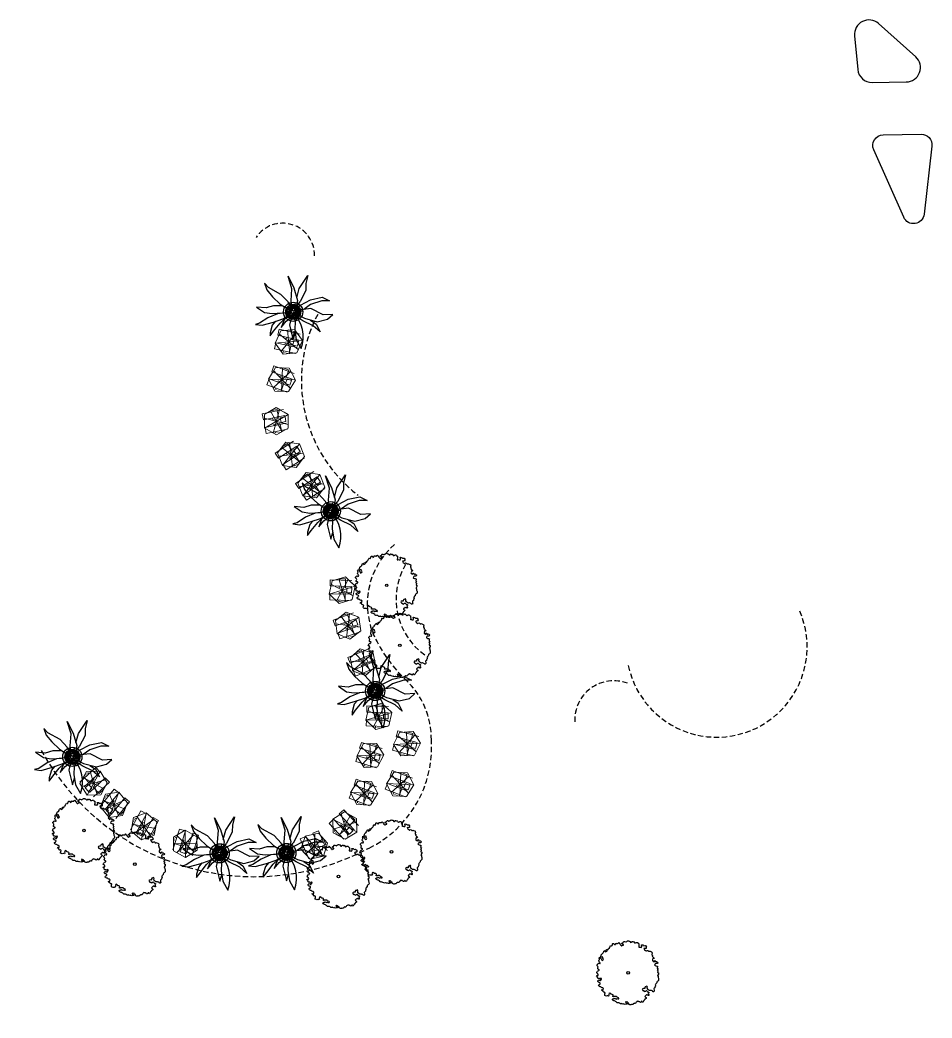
# Model space of a CAD drawing. Extents: x 309418 to 1212698, y 3438380 to 6877191.
# Drawn here: x 606158.7 to 606244.1, y 3438821 to 3438914.4 of the extents above; entities that cross this region are included whole.
import ezdxf

# ---------------------------------------------------------------- set-up
doc = ezdxf.new("R2010")
doc.units = 0
doc.header["$MEASUREMENT"] = 0
doc.set_wipeout_variables(frame=1)
doc.linetypes.add('DASHED', pattern=[0.75, 0.5, -0.25])
for name, color, linetype in [('Draft _ Lines', 20, 'Continuous'), ('DRAFT LINES', 32, 'Continuous'), ('LA-FLOWERING-TREE', 221, 'Continuous'), ('LA-HARD-PAVE-HATCH-MARBLE-TYPE (PV - MT-BG-01-AN - RA- ∅ - 01)', 227, 'Continuous'), ('LA-HARD-PAVE-HATCH-WOOD-TYPE( PV - WO-DW-01-∅ - ∅-∅ - 04)', 17, 'Continuous'), ('LA-HARD-PAVE-LINE-01', 30, 'Continuous'), ('LA-PLNT-PALMS', 251, 'Continuous'), ('LA-PLNT-TREE-TRUNK', 52, 'Continuous'), ('Tree-Delonix regia', 71, 'Continuous')]:
    doc.layers.add(name, color=color, linetype=linetype)
doc.layers.add('HW-LA-SF-LOUNGE CHAIRS', color=215, linetype='Continuous', lineweight=0)
doc.layers.add('L-CON-SF-CABANA', color=215, linetype='Continuous', lineweight=0)

# ---------------------------------------------------------------- blocks, each defined once
blk = doc.blocks.new('Lounge 1')
at = {"lineweight": 13, "extrusion": (0, 0, -1)}
blk.add_line((0.411, 1.439), (0.411, 0.859), dxfattribs=at)
blk.add_wipeout([(0.29, 0.859), (0.29, 0), (-0.29, 0), (-0.29, 0.859), (-0.411, 0.859), (-0.411, 1.439), (-0.29, 1.439), (-0.29, 2.03), (0.29, 2.03), (0.29, 1.439), (0.411, 1.439), (0.411, 0.859)])
at = {"extrusion": (0, 0, -1)}
for p, q in [((-0.29, 2.03), (-0.29, 0)), ((0.29, 2.03), (0.29, 0)), ((0.29, 0), (-0.29, 0))]:
    blk.add_line(p, q, dxfattribs=at)
at = {"lineweight": 13, "extrusion": (0, 0, -1)}
for p, q in [((-0.29, 1.439), (-0.411, 1.439)), ((-0.411, 1.439), (-0.411, 0.859)), ((0.411, 1.439), (0.29, 1.439)), ((-0.29, 0.859), (-0.411, 0.859)), ((0.411, 0.859), (0.29, 0.859))]:
    blk.add_line(p, q, dxfattribs=at)
blk.add_lwpolyline([(0.29, 1.439), (-0.29, 1.439)])
blk = doc.blocks.new('umbrella')
blk.add_lwpolyline([(-0.328, 1.236), (-1.23, 0.331), (-0.897, -0.902), (0.338, -1.231), (1.239, -0.326), (0.907, 0.907)], close=True)
for points in [[(0.329, -1.229), (-0.331, 1.235)], [(1.074, 0.287), (-1.064, -0.282)]]:
    blk.add_lwpolyline(points)
at = {"layer": 'L-CON-SF-CABANA', "extrusion": (0, 0, -1)}
for p, q in [((0.575, 0.995), (-0.571, -0.989)), ((-0.987, 0.575), (0.996, -0.57))]:
    blk.add_line(p, q, dxfattribs=at)
blk = doc.blocks.new('LA-SIDE TABLE-0')
at = {"layer": 'HW-LA-SF-LOUNGE CHAIRS'}
blk.add_lwpolyline([(-0.161, 0.157), (0.161, -0.157), (-0.153, -0.479), (-0.475, -0.166)], close=True, dxfattribs=at)
blk = doc.blocks.new('*U56')
at = {"layer": 'HW-LA-SF-LOUNGE CHAIRS', "rotation": 160.0255633911601}
blk.add_blockref('Lounge 1', (-0.218, 1.309), dxfattribs=at)
blk.add_blockref('Lounge 1', (1.004, 0.865), dxfattribs=at)
at = {"rotation": 204.2358352302985}
blk.add_blockref('LA-SIDE TABLE-0', (-0.301, -0.821), dxfattribs=at)
at = {"layer": 'HW-LA-SF-LOUNGE CHAIRS', "rotation": 163.5345566689793}
blk.add_blockref('umbrella', (0, 0.006), dxfattribs=at)
blk = doc.blocks.new('*U55')
at = {"layer": 'HW-LA-SF-LOUNGE CHAIRS', "rotation": 152.4873902171502}
blk.add_blockref('Lounge 1', (-0.045, 1.326), dxfattribs=at)
blk.add_blockref('Lounge 1', (1.108, 0.725), dxfattribs=at)
at = {"rotation": 196.6976620562885}
blk.add_blockref('LA-SIDE TABLE-0', (-0.406, -0.775), dxfattribs=at)
at = {"layer": 'HW-LA-SF-LOUNGE CHAIRS', "rotation": 155.9963834949694}
blk.add_blockref('umbrella', (0.001, 0.006), dxfattribs=at)
blk = doc.blocks.new('*U54')
at = {"layer": 'HW-LA-SF-LOUNGE CHAIRS', "rotation": 184.6160362319891}
blk.add_blockref('Lounge 1', (-0.743, 1.099), dxfattribs=at)
blk.add_blockref('Lounge 1', (0.553, 1.204), dxfattribs=at)
at = {"rotation": 228.8263080711274}
blk.add_blockref('LA-SIDE TABLE-0', (0.068, -0.872), dxfattribs=at)
at = {"layer": 'HW-LA-SF-LOUNGE CHAIRS', "rotation": 188.1250295098082}
blk.add_blockref('umbrella', (-0.002, 0.006), dxfattribs=at)
blk = doc.blocks.new('*U51')
at = {"layer": 'HW-LA-SF-LOUNGE CHAIRS', "rotation": 195.4396198056801}
blk.add_blockref('Lounge 1', (-0.936, 0.94), dxfattribs=at)
blk.add_blockref('Lounge 1', (0.317, 1.286), dxfattribs=at)
at = {"rotation": 239.6498916448184}
blk.add_blockref('LA-SIDE TABLE-0', (0.231, -0.843), dxfattribs=at)
at = {"layer": 'HW-LA-SF-LOUNGE CHAIRS', "rotation": 198.9486130834992}
blk.add_blockref('umbrella', (-0.004, 0.005), dxfattribs=at)
blk = doc.blocks.new('*U53')
at = {"layer": 'HW-LA-SF-LOUNGE CHAIRS', "rotation": 206.0998692130617}
blk.add_blockref('Lounge 1', (-1.094, 0.751), dxfattribs=at)
blk.add_blockref('Lounge 1', (0.074, 1.323), dxfattribs=at)
at = {"rotation": 250.3101410522002}
blk.add_blockref('LA-SIDE TABLE-0', (0.383, -0.786), dxfattribs=at)
at = {"layer": 'HW-LA-SF-LOUNGE CHAIRS', "rotation": 209.6088624908809}
blk.add_blockref('umbrella', (-0.004, 0.005), dxfattribs=at)
blk = doc.blocks.new('*U52')
at = {"layer": 'HW-LA-SF-LOUNGE CHAIRS', "rotation": 206.0867429635795}
blk.add_blockref('Lounge 1', (-1.094, 0.751), dxfattribs=at)
blk.add_blockref('Lounge 1', (0.074, 1.323), dxfattribs=at)
at = {"rotation": 250.2970148027179}
blk.add_blockref('LA-SIDE TABLE-0', (0.383, -0.786), dxfattribs=at)
at = {"layer": 'HW-LA-SF-LOUNGE CHAIRS', "rotation": 209.5957362413987}
blk.add_blockref('umbrella', (-0.004, 0.005), dxfattribs=at)
blk = doc.blocks.new('*U50')
at = {"layer": 'HW-LA-SF-LOUNGE CHAIRS', "rotation": 192.026832857053}
blk.add_blockref('Lounge 1', (-0.878, 0.994), dxfattribs=at)
blk.add_blockref('Lounge 1', (0.393, 1.265), dxfattribs=at)
at = {"rotation": 236.2371046961914}
blk.add_blockref('LA-SIDE TABLE-0', (0.18, -0.856), dxfattribs=at)
at = {"layer": 'HW-LA-SF-LOUNGE CHAIRS', "rotation": 195.5358261348721}
blk.add_blockref('umbrella', (-0.003, 0.005), dxfattribs=at)
blk = doc.blocks.new('*U49')
at = {"layer": 'HW-LA-SF-LOUNGE CHAIRS', "rotation": 157.4293353750309}
blk.add_blockref('Lounge 1', (-0.159, 1.317), dxfattribs=at)
blk.add_blockref('Lounge 1', (1.042, 0.818), dxfattribs=at)
at = {"rotation": 201.6396072141692}
blk.add_blockref('LA-SIDE TABLE-0', (-0.338, -0.807), dxfattribs=at)
at = {"layer": 'HW-LA-SF-LOUNGE CHAIRS', "rotation": 160.93832865285}
blk.add_blockref('umbrella', (0, 0.006), dxfattribs=at)
blk = doc.blocks.new('*U48')
at = {"layer": 'HW-LA-SF-LOUNGE CHAIRS', "rotation": 171.1994559124789}
blk.add_blockref('Lounge 1', (-0.468, 1.242), dxfattribs=at)
blk.add_blockref('Lounge 1', (0.817, 1.043), dxfattribs=at)
at = {"rotation": 215.4097277516173}
blk.add_blockref('LA-SIDE TABLE-0', (-0.136, -0.864), dxfattribs=at)
at = {"layer": 'HW-LA-SF-LOUNGE CHAIRS', "rotation": 174.708449190298}
blk.add_blockref('umbrella', (-0.001, 0.006), dxfattribs=at)
blk = doc.blocks.new('*U47')
at = {"layer": 'HW-LA-SF-LOUNGE CHAIRS', "rotation": 151.8995314667124}
blk.add_blockref('Lounge 1', (-0.031, 1.326), dxfattribs=at)
blk.add_blockref('Lounge 1', (1.116, 0.714), dxfattribs=at)
at = {"rotation": 196.1098033058507}
blk.add_blockref('LA-SIDE TABLE-0', (-0.414, -0.77), dxfattribs=at)
at = {"layer": 'HW-LA-SF-LOUNGE CHAIRS', "rotation": 155.4085247445315}
blk.add_blockref('umbrella', (0.001, 0.006), dxfattribs=at)
blk = doc.blocks.new('*U46')
at = {"layer": 'HW-LA-SF-LOUNGE CHAIRS', "rotation": 156.674750091744}
blk.add_blockref('Lounge 1', (-0.141, 1.319), dxfattribs=at)
blk.add_blockref('Lounge 1', (1.053, 0.804), dxfattribs=at)
at = {"rotation": 200.8850219308824}
blk.add_blockref('LA-SIDE TABLE-0', (-0.348, -0.802), dxfattribs=at)
at = {"layer": 'HW-LA-SF-LOUNGE CHAIRS', "rotation": 160.1837433695632}
blk.add_blockref('umbrella', (0.001, 0.006), dxfattribs=at)
blk = doc.blocks.new('*U39')
at = {"layer": 'HW-LA-SF-LOUNGE CHAIRS', "rotation": 35.61616827436712}
blk.add_blockref('Lounge 1', (1.203, -0.56), dxfattribs=at)
blk.add_blockref('Lounge 1', (0.146, -1.317), dxfattribs=at)
at = {"rotation": 79.82644011350551}
blk.add_blockref('LA-SIDE TABLE-0', (-0.508, 0.712), dxfattribs=at)
at = {"layer": 'HW-LA-SF-LOUNGE CHAIRS', "rotation": 39.12516155218627}
blk.add_blockref('umbrella', (0.005, -0.004), dxfattribs=at)
blk = doc.blocks.new('*U40')
at = {"layer": 'HW-LA-SF-LOUNGE CHAIRS', "rotation": 43.21321171767369}
blk.add_blockref('Lounge 1', (1.266, -0.396), dxfattribs=at)
blk.add_blockref('Lounge 1', (0.319, -1.286), dxfattribs=at)
at = {"rotation": 87.42348355681207}
blk.add_blockref('LA-SIDE TABLE-0', (-0.597, 0.639), dxfattribs=at)
at = {"layer": 'HW-LA-SF-LOUNGE CHAIRS', "rotation": 46.72220499549282}
blk.add_blockref('umbrella', (0.006, -0.003), dxfattribs=at)
blk = doc.blocks.new('*U41')
at = {"layer": 'HW-LA-SF-LOUNGE CHAIRS', "rotation": 54.26140140565256}
blk.add_blockref('Lounge 1', (1.319, -0.146), dxfattribs=at)
blk.add_blockref('Lounge 1', (0.559, -1.201), dxfattribs=at)
at = {"rotation": 98.47167324479094}
blk.add_blockref('LA-SIDE TABLE-0', (-0.709, 0.512), dxfattribs=at)
at = {"layer": 'HW-LA-SF-LOUNGE CHAIRS', "rotation": 57.77039468347171}
blk.add_blockref('umbrella', (0.006, -0.002), dxfattribs=at)
blk = doc.blocks.new('*U42')
at = {"layer": 'HW-LA-SF-LOUNGE CHAIRS', "rotation": 65.4789376842129}
blk.add_blockref('Lounge 1', (1.322, 0.114), dxfattribs=at)
blk.add_blockref('Lounge 1', (0.782, -1.069), dxfattribs=at)
at = {"rotation": 109.6892095233513}
blk.add_blockref('LA-SIDE TABLE-0', (-0.795, 0.365), dxfattribs=at)
at = {"layer": 'HW-LA-SF-LOUNGE CHAIRS', "rotation": 68.98793096203205}
blk.add_blockref('umbrella', (0.006, -0.001), dxfattribs=at)
blk = doc.blocks.new('*U43')
at = {"layer": 'HW-LA-SF-LOUNGE CHAIRS', "rotation": 106.4880561993112}
blk.add_blockref('Lounge 1', (0.923, 0.953), dxfattribs=at)
blk.add_blockref('Lounge 1', (1.292, -0.293), dxfattribs=at)
at = {"rotation": 150.6983280384496}
blk.add_blockref('LA-SIDE TABLE-0', (-0.839, -0.246), dxfattribs=at)
at = {"layer": 'HW-LA-SF-LOUNGE CHAIRS', "rotation": 109.9970494771303}
blk.add_blockref('umbrella', (0.005, 0.004), dxfattribs=at)
blk = doc.blocks.new('*U44')
at = {"layer": 'HW-LA-SF-LOUNGE CHAIRS', "rotation": 125.9878331569622}
blk.add_blockref('Lounge 1', (0.552, 1.207), dxfattribs=at)
blk.add_blockref('Lounge 1', (1.316, 0.155), dxfattribs=at)
at = {"rotation": 170.1981049961006}
blk.add_blockref('LA-SIDE TABLE-0', (-0.709, -0.512), dxfattribs=at)
at = {"layer": 'HW-LA-SF-LOUNGE CHAIRS', "rotation": 129.4968264347813}
blk.add_blockref('umbrella', (0.004, 0.005), dxfattribs=at)
blk = doc.blocks.new('*U45')
at = {"layer": 'HW-LA-SF-LOUNGE CHAIRS', "rotation": 152.3853758111415}
blk.add_blockref('Lounge 1', (-0.042, 1.326), dxfattribs=at)
blk.add_blockref('Lounge 1', (1.11, 0.723), dxfattribs=at)
at = {"rotation": 196.5956476502799}
blk.add_blockref('LA-SIDE TABLE-0', (-0.407, -0.774), dxfattribs=at)
at = {"layer": 'HW-LA-SF-LOUNGE CHAIRS', "rotation": 155.8943690889606}
blk.add_blockref('umbrella', (0.001, 0.006), dxfattribs=at)
blk = doc.blocks.new('Delonix regia')
at = {"linetype": 'Continuous'}
blk.add_lwpolyline([(2.746, -0.535), (2.736, -0.575), (2.722, -0.616), (2.664, -0.605), (2.668, -0.648), (2.68, -0.697), (2.659, -0.734), (2.623, -0.79), (2.679, -0.804), (2.666, -0.866), (2.599, -0.87), (2.571, -0.833), (2.505, -0.801), (2.5, -0.85), (2.456, -0.861), (2.399, -0.882), (2.358, -0.933), (2.388, -0.966), (2.392, -1.03), (2.362, -1.086), (2.408, -1.09), (2.458, -1.056), (2.512, -1.06), (2.55, -1.08), (2.55, -1.08), (2.55, -1.08), (2.486, -1.111), (2.507, -1.185), (2.541, -1.221), (2.585, -1.246), (2.588, -1.292), (2.596, -1.351), (2.604, -1.444), (2.555, -1.441), (2.514, -1.423), (2.467, -1.426), (2.422, -1.361), (2.392, -1.317), (2.321, -1.31), (2.249, -1.337), (2.204, -1.346), (2.208, -1.393), (2.239, -1.477), (2.272, -1.547), (2.302, -1.59), (2.312, -1.635), (2.27, -1.65), (2.232, -1.678), (2.186, -1.702), (2.151, -1.736), (2.166, -1.812), (2.1, -1.837), (2.038, -1.819), (2.019, -1.86), (2.035, -1.902), (1.996, -1.944), (1.958, -1.972), (1.91, -1.99), (1.87, -2.012), (1.902, -2.096), (1.885, -2.143), (1.825, -2.166), (1.71, -2.188), (1.662, -2.206), (1.629, -2.3), (1.596, -2.34), (1.56, -2.374), (1.55, -2.419), (1.503, -2.477), (1.425, -2.561), (1.385, -2.583), (1.299, -2.574), (1.226, -2.56), (1.175, -2.572), (1.118, -2.601), (1.074, -2.631), (1.024, -2.608), (0.972, -2.614), (0.928, -2.644), (0.877, -2.635), (0.846, -2.681), (0.827, -2.722), (0.737, -2.756), (0.695, -2.772), (0.652, -2.802), (0.576, -2.782), (0.529, -2.786), (0.431, -2.891), (0.385, -2.949), (0.34, -2.959), (0.295, -2.948), (0.268, -2.911), (0.284, -2.864), (0.274, -2.819), (0.248, -2.747), (0.225, -2.687), (0.197, -2.649), (0.156, -2.631), (0.132, -2.585), (0.108, -2.539), (0.119, -2.494), (0.127, -2.443), (0.093, -2.407), (0.09, -2.361), (0.132, -2.345), (0.149, -2.298), (0.191, -2.248), (0.24, -2.23), (0.264, -2.186), (0.236, -2.128), (0.181, -2.128), (0.134, -2.112), (0.106, -2.074), (0.054, -2.08), (-0.004, -2.109), (-0.04, -2.142), (-0.077, -2.115), (-0.112, -2.06), (-0.176, -2.015), (-0.231, -2.015), (-0.275, -2.08), (-0.292, -2.127), (-0.282, -2.171), (-0.237, -2.202), (-0.255, -2.243), (-0.236, -2.332), (-0.193, -2.357), (-0.147, -2.367), (-0.102, -2.378), (-0.061, -2.397), (-0.058, -2.443), (-0.068, -2.488), (-0.076, -2.539), (-0.055, -2.579), (-0.043, -2.629), (-0.027, -2.672), (-0.063, -2.705), (-0.108, -2.695), (-0.158, -2.707), (-0.169, -2.752), (-0.196, -2.789), (-0.214, -2.83), (-0.25, -2.864), (-0.291, -2.845), (-0.295, -2.799), (-0.319, -2.753), (-0.334, -2.711), (-0.346, -2.661), (-0.393, -2.664), (-0.442, -2.662), (-0.532, -2.641), (-0.58, -2.659), (-0.585, -2.756), (-0.574, -2.821), (-0.63, -2.855), (-0.732, -2.839), (-0.793, -2.82), (-0.837, -2.85), (-0.881, -2.86), (-0.929, -2.844), (-1.068, -2.875), (-1.12, -2.881), (-1.124, -2.834), (-1.099, -2.791), (-1.122, -2.731), (-1.179, -2.725), (-1.272, -2.732), (-1.287, -2.69), (-1.279, -2.639), (-1.313, -2.603), (-1.31, -2.555), (-1.344, -2.519), (-1.36, -2.477), (-1.382, -2.437), (-1.427, -2.427), (-1.471, -2.436), (-1.524, -2.422), (-1.601, -2.437), (-1.651, -2.449), (-1.691, -2.416), (-1.695, -2.369), (-1.764, -2.326), (-1.764, -2.326), (-1.808, -2.312), (-1.842, -2.34), (-1.892, -2.329), (-1.931, -2.305), (-1.966, -2.273), (-1.994, -2.238), (-2.044, -2.226), (-2.072, -2.191), (-2.089, -2.145), (-2.112, -2.085), (-2.136, -2.019), (-2.092, -1.995), (-2.057, -1.967), (-2.079, -1.929), (-2.092, -1.874), (-2.071, -1.828), (-2.048, -1.789), (-2.098, -1.777), (-2.108, -1.728), (-2.099, -1.672), (-2.182, -1.673), (-2.205, -1.712), (-2.226, -1.757), (-2.187, -1.864), (-2.201, -1.907), (-2.246, -1.886), (-2.281, -1.853), (-2.323, -1.824), (-2.373, -1.789), (-2.415, -1.699), (-2.436, -1.662), (-2.479, -1.647), (-2.511, -1.561), (-2.531, -1.508), (-2.588, -1.499), (-2.628, -1.431), (-2.645, -1.346), (-2.663, -1.277), (-2.68, -1.231), (-2.745, -1.179), (-2.773, -1.144), (-2.774, -1.1), (-2.759, -1.018), (-2.776, -0.934), (-2.777, -0.889), (-2.808, -0.847), (-2.828, -0.794), (-2.852, -0.728), (-2.861, -0.685), (-2.849, -0.636), (-2.807, -0.605), (-2.765, -0.597), (-2.724, -0.627), (-2.685, -0.65), (-2.639, -0.671), (-2.594, -0.692), (-2.585, -0.734), (-2.567, -0.803), (-2.559, -0.845), (-2.512, -0.85), (-2.466, -0.871), (-2.441, -0.937), (-2.397, -0.996), (-2.354, -0.988), (-2.336, -0.936), (-2.366, -0.856), (-2.385, -0.803), (-2.371, -0.76), (-2.375, -0.709), (-2.399, -0.665), (-2.434, -0.632), (-2.465, -0.591), (-2.51, -0.57), (-2.537, -0.519), (-2.582, -0.498), (-2.611, -0.464), (-2.558, -0.421), (-2.507, -0.395), (-2.484, -0.356), (-2.507, -0.274), (-2.545, -0.212), (-2.573, -0.178), (-2.539, -0.149), (-2.556, -0.103), (-2.551, -0.056), (-2.552, -0.011), (-2.602, 0.001), (-2.656, 0.003), (-2.686, -0.038), (-2.733, -0.033), (-2.767, -0.083), (-2.788, -0.129), (-2.846, -0.136), (-2.889, -0.061), (-2.924, -0.028), (-2.98, 0.019), (-3.016, 0.096), (-3.039, 0.178), (-2.996, 0.225), (-2.908, 0.273), (-2.844, 0.304), (-2.832, 0.354), (-2.864, 0.418), (-2.903, 0.441), (-2.888, 0.484), (-2.865, 0.523), (-2.882, 0.569), (-2.882, 0.569), (-2.865, 0.616), (-2.877, 0.66), (-2.893, 0.702), (-2.854, 0.725), (-2.806, 0.726), (-2.782, 0.674), (-2.761, 0.629), (-2.698, 0.683), (-2.656, 0.699), (-2.634, 0.755), (-2.635, 0.807), (-2.674, 0.827), (-2.698, 0.905), (-2.69, 0.952), (-2.699, 1.001), (-2.729, 1.046), (-2.749, 1.1), (-2.765, 1.155), (-2.755, 1.22), (-2.691, 1.261), (-2.651, 1.246), (-2.601, 1.229), (-2.537, 1.244), (-2.493, 1.265), (-2.484, 1.312), (-2.502, 1.384), (-2.523, 1.428), (-2.54, 1.474), (-2.536, 1.545), (-2.484, 1.582), (-2.441, 1.572), (-2.396, 1.567), (-2.35, 1.571), (-2.336, 1.524), (-2.327, 1.475), (-2.313, 1.428), (-2.294, 1.387), (-2.215, 1.434), (-2.172, 1.459), (-2.143, 1.404), (-2.084, 1.479), (-2.097, 1.526), (-2.188, 1.536), (-2.232, 1.55), (-2.218, 1.616), (-2.27, 1.662), (-2.295, 1.705), (-2.297, 1.757), (-2.277, 1.799), (-2.236, 1.827), (-2.222, 1.907), (-2.236, 1.98), (-2.17, 1.978), (-2.117, 1.929), (-2.079, 1.899), (-2.018, 1.944), (-2.022, 2.003), (-1.982, 2.035), (-1.991, 2.084), (-2.011, 2.125), (-2.041, 2.157), (-1.986, 2.174), (-1.937, 2.183), (-1.898, 2.206), (-1.829, 2.232), (-1.785, 2.209), (-1.78, 2.159), (-1.701, 2.171), (-1.661, 2.155), (-1.614, 2.182), (-1.613, 2.225), (-1.642, 2.258), (-1.642, 2.258), (-1.667, 2.295), (-1.655, 2.339), (-1.596, 2.406), (-1.544, 2.42), (-1.5, 2.436), (-1.475, 2.491), (-1.461, 2.575), (-1.451, 2.624), (-1.402, 2.659), (-1.358, 2.647), (-1.315, 2.652), (-1.269, 2.652), (-1.222, 2.647), (-1.217, 2.604), (-1.229, 2.56), (-1.182, 2.555), (-1.157, 2.519), (-1.077, 2.56), (-1.077, 2.605), (-1.067, 2.654), (-1.067, 2.699), (-1.019, 2.768), (-0.941, 2.803), (-0.896, 2.803), (-0.863, 2.866), (-0.848, 2.917), (-0.779, 2.943), (-0.727, 2.956), (-0.709, 2.906), (-0.746, 2.825), (-0.741, 2.781), (-0.746, 2.734), (-0.777, 2.666), (-0.801, 2.623), (-0.774, 2.566), (-0.729, 2.566), (-0.689, 2.535), (-0.624, 2.559), (-0.609, 2.61), (-0.639, 2.644), (-0.606, 2.691), (-0.559, 2.702), (-0.529, 2.742), (-0.552, 2.79), (-0.606, 2.798), (-0.613, 2.846), (-0.642, 2.88), (-0.589, 2.934), (-0.538, 2.948), (-0.47, 2.979), (-0.434, 3.003), (-0.379, 3.007), (-0.338, 2.988), (-0.297, 2.97), (-0.202, 2.988), (-0.133, 3.014), (-0.083, 3.032), (-0.03, 3.041), (0.02, 3.014), (0.061, 2.996), (0.072, 2.949), (0.007, 2.913), (-0.043, 2.895), (0.009, 2.892), (0.054, 2.908), (0.075, 2.866), (0.141, 2.856), (0.19, 2.846), (0.224, 2.876), (0.194, 2.91), (0.237, 2.948), (0.281, 2.92), (0.326, 2.846), (0.425, 2.883), (0.475, 2.885), (0.52, 2.856), (0.596, 2.879), (0.664, 2.91), (0.711, 2.933), (0.76, 2.94), (0.792, 2.867), (0.777, 2.817), (0.865, 2.838), (0.943, 2.873), (0.999, 2.905), (1.042, 2.91), (1.084, 2.858), (1.101, 2.813), (1.084, 2.767), (1.062, 2.72), (1.108, 2.703), (1.151, 2.679), (1.209, 2.706), (1.251, 2.728), (1.268, 2.683), (1.303, 2.651), (1.327, 2.615), (1.327, 2.615), (1.357, 2.583), (1.398, 2.554), (1.447, 2.564), (1.496, 2.553), (1.491, 2.506), (1.456, 2.478), (1.491, 2.385), (1.477, 2.342), (1.433, 2.318), (1.443, 2.232), (1.44, 2.178), (1.475, 2.146), (1.538, 2.139), (1.583, 2.118), (1.611, 2.084), (1.655, 2.107), (1.637, 2.176), (1.617, 2.229), (1.629, 2.278), (1.661, 2.313), (1.704, 2.299), (1.738, 2.267), (1.788, 2.255), (1.823, 2.283), (1.883, 2.283), (1.923, 2.237), (1.957, 2.145), (1.981, 2.101), (2.028, 2.096), (2.078, 2.084), (2.119, 2.055), (2.163, 2.056), (2.206, 2.042), (2.226, 1.989), (2.246, 1.936), (2.274, 1.902), (2.278, 1.85), (2.257, 1.805), (2.252, 1.758), (2.287, 1.726), (2.325, 1.703), (2.372, 1.72), (2.416, 1.721), (2.434, 1.675), (2.419, 1.632), (2.471, 1.614), (2.506, 1.582), (2.508, 1.537), (2.479, 1.451), (2.497, 1.405), (2.538, 1.375), (2.583, 1.355), (2.626, 1.341), (2.67, 1.304), (2.683, 1.249), (2.671, 1.199), (2.673, 1.155), (2.701, 1.12), (2.643, 1.053), (2.544, 0.956), (2.469, 0.913), (2.435, 0.885), (2.476, 0.855), (2.517, 0.826), (2.548, 0.762), (2.566, 0.716), (2.604, 0.692), (2.684, 0.722), (2.732, 0.755), (2.734, 0.809), (2.766, 0.843), (2.812, 0.823), (2.843, 0.759), (2.866, 0.677), (2.861, 0.63), (2.942, 0.555), (2.97, 0.52), (2.958, 0.41), (2.935, 0.372), (2.891, 0.348), (2.859, 0.313), (2.812, 0.296), (2.786, 0.346), (2.745, 0.376), (2.7, 0.397), (2.676, 0.441), (2.651, 0.386), (2.637, 0.343), (2.602, 0.315), (2.626, 0.271), (2.63, 0.22), (2.612, 0.168), (2.646, 0.136), (2.689, 0.122), (2.739, 0.11), (2.77, 0.047), (2.771, 0.002), (2.766, -0.045), (2.803, -0.084), (2.849, -0.105), (2.869, -0.157), (2.913, -0.276), (2.93, -0.323), (2.9, -0.364), (2.886, -0.407), (2.845, -0.437), (2.799, -0.455), (2.766, -0.489)], close=True, dxfattribs=at)
blk.add_circle((0, 0), 0.122, dxfattribs=at)
blk = doc.blocks.new('GH-B-LA-HD-FURN-Tree-Pit-140-C2')
blk.add_wipeout([(-0.285, 0.639), (-0.331, 0.617), (-0.371, 0.593), (-0.464, 0.524), (-0.509, 0.48), (-0.547, 0.437), (-0.566, 0.411), (-0.593, 0.373), (-0.614, 0.337), (-0.643, 0.276), (-0.665, 0.22), (-0.683, 0.154), (-0.692, 0.107), (-0.698, 0.047), (-0.7, 0.008), (-0.7, -0.016), (-0.696, -0.075), (-0.684, -0.149), (-0.657, -0.241), (-0.632, -0.301), (-0.605, -0.352), (-0.578, -0.395), (-0.516, -0.473), (-0.43, -0.552), (-0.377, -0.59), (-0.308, -0.629), (-0.192, -0.673), (-0.137, -0.686), (-0.026, -0.7), (0.028, -0.699), (0.16, -0.681), (0.232, -0.66), (0.287, -0.638), (0.411, -0.567), (0.473, -0.516), (0.517, -0.472), (0.565, -0.413), (0.608, -0.346), (0.66, -0.234), (0.679, -0.17), (0.695, -0.08), (0.699, 0.027), (0.674, 0.189), (0.649, 0.262), (0.618, 0.329), (0.576, 0.398), (0.529, 0.458), (0.47, 0.518), (0.414, 0.565), (0.336, 0.614), (0.277, 0.643), (0.234, 0.66), (0.176, 0.677), (0.135, 0.687), (0.1, 0.693), (0.045, 0.699), (0.004, 0.7), (-0.03, 0.699), (-0.071, 0.696), (-0.096, 0.693), (-0.124, 0.689), (-0.195, 0.672)])
at = {"linetype": 'Continuous', "ltscale": 7}
blk.add_circle((0, 0), 0.7, dxfattribs=at)
for centre, radius in [((0, 0), 0.7), ((-0.592, 0.009, 0), 0.0312), ((-0.526, 0.216, 0), 0.0751), ((-0.542, 0.345, 0), 0.0312), ((-0.482, 0.387, 0), 0.0312), ((-0.442, 0.118, 0), 0.0312), ((-0.432, -0.011, 0), 0.0312), ((-0.385, 0.277, 0), 0.0744), ((-0.38, 0.429, 0), 0.0489), ((-0.345, 0.538, 0), 0.0489), ((-0.319, 0.363, 0), 0.0312), ((-0.319, 0.189, 0), 0.0312), ((-0.223, 0.255, 0), 0.0751), ((-0.203, 0.436, 0), 0.0864), ((-0.239, 0.566, 0), 0.0312), ((-0.106, 0.624, 0), 0.0312), ((-0.046, 0.394, 0), 0.0751), ((-0.067, 0.526, 0), 0.0489), ((0.025, 0.561, 0), 0.0312), ((0.091, 0.494, 0), 0.0489), ((0.075, 0.397, 0), 0.0312), ((0.163, 0.33, 0), 0.0312), ((0.221, 0.245, 0), 0.0744), ((0.226, 0.418, 0), 0.0751), ((0.247, 0.56, 0), 0.0312), ((0.336, -0.05, 0), 0.0744), ((0.328, 0.519, 0), 0.0489), ((0.314, 0.186, 0), 0.0312), ((0.342, 0.102, 0), 0.0489), ((0.39, 0.277, 0), 0.0744), ((0.396, 0.429, 0), 0.0489), ((0.498, 0.095, 0), 0.0751), ((0.498, -0.073, 0), 0.0751), ((0.48, 0.346, 0), 0.0312), ((0.553, 0.255, 0), 0.0751), ((0.602, 0.143, 0), 0.0312), ((-0.664, -0.034, 0), 0.0312), ((-0.602, -0.135, 0), 0.0744), ((-0.523, -0.055, 0), 0.0312), ((-0.508, -0.414, 0), 0.0312), ((-0.505, -0.182, 0), 0.0312), ((-0.43, -0.174, 0), 0.0312), ((-0.406, -0.372, 0), 0.0489), ((-0.386, -0.273, 0), 0.0489), ((-0.327, -0.118, 0), 0.0744), ((-0.345, -0.437, 0), 0.0312), ((-0.285, -0.24, 0), 0.0489), ((-0.249, -0.546, 0), 0.0751), ((-0.229, -0.365, 0), 0.0864), ((-0.214, -0.155, 0), 0.0312), ((-0.175, -0.631, 0), 0.0312), ((-0.144, -0.505, 0), 0.0312), ((-0.11, -0.277, 0), 0.0489), ((-0.086, -0.557, 0), 0.0489), ((0.043, -0.574, 0), 0.0751), ((0.028, -0.318, 0), 0.0489), ((0.011, -0.474, 0), 0.0312), ((0.01, -0.669, 0), 0.0312), ((0.049, -0.404, 0), 0.0312), ((0.112, -0.242, 0), 0.0489), ((0.195, -0.556, 0), 0.0744), ((0.2, -0.382, 0), 0.0751), ((0.184, -0.17, 0), 0.0312), ((0.211, -0.253, 0), 0.0489), ((0.255, -0.157, 0), 0.0312), ((0.274, -0.477, 0), 0.0312), ((0.346, -0.263, 0), 0.0489), ((0.37, -0.372, 0), 0.0489), ((0.384, -0.154, 0), 0.0312), ((0.454, -0.455, 0), 0.0312), ((0.456, -0.261, 0), 0.0312), ((0.521, -0.179, 0), 0.0312)]:
    blk.add_circle(centre, radius)
for centre, radius, start, end in [((-0.738, 0.073, 0), 0.0751, 300.56995, 48.13189), ((-0.667, 0.152, 0), 0.0312, 228.25091, 106.0031), ((-0.703, 0.259, 0), 0.0489, 338.95156, 340.5973), ((-0.617, 0.292, 0), 0.0312, 212.38699, 96.93294), ((-0.532, 0.493, 0), 0.0744, 249.8969, 24.44616), ((-0.141, 0.712, 0), 0.0489, 225.13359, 337.31896), ((0.053, 0.676, 0), 0.0744, 161.29619, 9.73208), ((0.228, 0.639, 0), 0.0312, 117.36186, 23.37918), ((0.491, 0.534, 0), 0.0312, 191.31199, 263.52729), ((0.572, 0.436, 0), 0.0864, 143.86727, 290.7577), ((0.676, 0.067, 0), 0.0751, 82.37222, 288.96734), ((-0.683, -0.259, 0), 0.0489, 330.55443, 70.90521), ((-0.558, -0.308, 0), 0.0744, 243.04684, 174.73742), ((-0.568, -0.456, 0), 0.0312, 13.63317, 63.92155), ((-0.411, -0.524, 0), 0.0744, 297.59757, 166.13286), ((-0.345, -0.612, 0), 0.0312, 335.79609, 145.33578), ((-0.126, -0.734, 0), 0.0751, 29.1719, 131.34724), ((0.145, -0.71, 0), 0.0751, 33.568, 169.58741), ((0.364, -0.524, 0), 0.0744, 340.2974, 269.33505), ((0.527, -0.546, 0), 0.0751, 97.23348, 170.67419), ((0.547, -0.365, 0), 0.0864, 29.69595, 262.86872), ((0.661, -0.083, 0), 0.0489, 40.76282, 304.86097), ((0.672, -0.262, 0), 0.0489, 95.69847, 221.74846), ((0.664, -0.168, 0), 0.0312, 47.4763, 284.07386), ((0.73, -0.03, 0), 0.0312, 164.22546, 190.99296)]:
    blk.add_arc(centre, radius, start, end)
blk = doc.blocks.new('P200')
blk.add_lwpolyline([(0, -0.1), (0, 0.1)])
blk = doc.blocks.new('COARSE GRAVEL')
blk.add_wipeout([(0.677, 0.593), (0.693, 0.574), (0.693, 0.574), (0.73, 0.527), (0.758, 0.485), (0.793, 0.425), (0.81, 0.393), (0.831, 0.346), (0.85, 0.297), (0.867, 0.242), (0.883, 0.174), (0.894, 0.105), (0.899, 0.041), (0.9, -0.016), (0.898, -0.066), (0.892, -0.123), (0.88, -0.186), (0.867, -0.24), (0.848, -0.301), (0.82, -0.372), (0.79, -0.431), (0.757, -0.487), (0.72, -0.54), (0.681, -0.589), (0.641, -0.632), (0.605, -0.666), (0.579, -0.689), (0.53, -0.728), (0.477, -0.763), (0.444, -0.783), (0.404, -0.804), (0.374, -0.819), (0.305, -0.847), (0.25, -0.865), (0.153, -0.887), (0.088, -0.896), (0.02, -0.9), (-0.062, -0.898), (-0.179, -0.882), (-0.241, -0.867), (-0.295, -0.85), (-0.358, -0.826), (-0.43, -0.791), (-0.464, -0.771), (-0.526, -0.731), (-0.571, -0.696), (-0.616, -0.656), (-0.68, -0.59), (-0.714, -0.548), (-0.748, -0.5), (-0.791, -0.43), (-0.832, -0.343), (-0.866, -0.245), (-0.889, -0.14), (-0.899, -0.041), (-0.897, 0.077), (-0.881, 0.186), (-0.856, 0.277), (-0.839, 0.326), (-0.811, 0.39), (-0.778, 0.452), (-0.742, 0.509), (-0.702, 0.563), (-0.651, 0.621), (-0.592, 0.678), (-0.491, 0.754), (-0.4, 0.806), (-0.329, 0.838), (-0.192, 0.879), (-0.105, 0.894), (0.013, 0.9), (0.085, 0.896), (0.203, 0.877), (0.251, 0.864), (0.353, 0.828), (0.407, 0.803), (0.424, 0.794), (0.47, 0.768), (0.49, 0.755), (0.524, 0.732), (0.558, 0.706), (0.616, 0.656), (0.651, 0.622)])
at = {"rotation": 45.00000000604048}
blk.add_blockref('GH-B-LA-HD-FURN-Tree-Pit-140-C2', (0, 0), dxfattribs=at)
at = {"layer": 'LA-HARD-PAVE-HATCH-WOOD-TYPE( PV - WO-DW-01-∅ - ∅-∅ - 04)'}
blk.add_circle((0, 0), 0.9, dxfattribs=at)
at = {"layer": 'LA-HARD-PAVE-LINE-01'}
blk.add_circle((0, 0), 0.7, dxfattribs=at)
at = {"layer": 'LA-HARD-PAVE-HATCH-WOOD-TYPE( PV - WO-DW-01-∅ - ∅-∅ - 04)'}
for p, rotation in [((-0.8, 0.013), 269.0493109383438), ((-0.641, 0.479), 233.239448750675), ((-0.24, 0.763), 197.4295865630063), ((0.252, 0.759), 161.6197243753375), ((0.649, 0.468), 125.8098621876688), ((-0.656, -0.457), 304.8591731260126), ((-0.265, -0.755), 340.6690353136814), ((0.227, -0.767), 16.47889750135008), ((0.633, -0.489), 52.28875968901892), ((0.8, -0.027), 88.09862187668766)]:
    blk.add_blockref('P200', p, dxfattribs=dict(at, rotation=rotation))
blk = doc.blocks.new('GH-B-LA-PL-PALM')
for p, q in [((-1.517, 2.964), (-2.174, 3.082)), ((-2.174, 3.082), (-1.583, 2.408)), ((-0.725, 2.373), (-1.517, 2.964)), ((-2.808, 1.298), (-2.97, 2.047)), ((-2.97, 2.047), (-2.513, 1.474)), ((-1.583, 2.408), (-1.319, 1.141)), ((-0.226, 1.232), (-0.725, 2.373)), ((-1.933, 0.598), (-2.808, 1.298)), ((-2.513, 1.474), (-1.587, 0.875)), ((-1.319, 1.141), (-0.653, 0.504)), ((-0.022, 0.123), (-0.226, 1.232)), ((-0.955, 0.175), (-1.933, 0.598)), ((-1.587, 0.875), (-0.851, 0.675)), ((-0.955, 0.175), (-0.123, 0.023)), ((-0.653, 0.504), (-0.099, 0.076)), ((-0.585, -0.034), (-1.172, -0.045)), ((0.206, -1.184), (0.662, -1.757)), ((0.662, -1.757), (1.267, -2.163)), ((1.267, -2.163), (1.777, -2.915))]:
    blk.add_line(p, q)
for points in [[(-0.451, 1.808), (-0.499, 2.44), (-0.17, 3.188), (-0.209, 2.316), (0.031, 1.265), (0.106, 0.609)], [(0.075, 0.1), (0.543, 0.728), (1.155, 1.179), (1.809, 1.901), (2.162, 2.778)], [(0.112, 0.054), (1.131, 0.546), (1.977, 1.672), (1.392, 1.44)], [(-0.085, -0.091), (-0.721, -0.772), (-1.64, -1.411), (-2.332, -2.431), (-1.827, -1.319), (-1.132, -0.325), (-0.476, 0.023), (-0.125, 0.006)], [(0.484, -0.064), (1.072, -0.167), (1.803, 0.069), (1.06, 0.076), (0.462, 0.223)], [(-1.27, -0.522), (-2.104, -0.891), (-3.563, -1.025), (-2.852, -0.688), (-2.355, -0.309), (-1.172, -0.045)], [(-0.056, -0.112), (-0.459, -0.92), (-0.598, -1.887), (-0.356, -3.184), (-0.437, -3.729), (-0.092, -3.173), (0.082, -2.348), (0.165, -1.363), (0.015, -0.124)], [(0.089, -0.087), (1.018, -0.999), (1.885, -1.46), (2.766, -1.745), (3.106, -1.976), (2.762, -1.439), (1.868, -0.796), (1.076, -0.298), (0.553, -0.094), (0.123, -0.021)], [(1.777, -2.915), (1.7, -2.02), (1.329, -1.394), (0.682, -0.702)], [(1.682, -0.703), (2.163, -0.713), (2.841, -0.428), (3.079, -0.234), (2.524, -0.261), (1.55, -0.256), (0.968, -0.194)]]:
    blk.add_lwpolyline(points)
blk.add_arc((3.175, -0.24), 3.184, 108.55511, 173.42729)
at = {"layer": 'LA-PLNT-TREE-TRUNK'}
blk.add_circle((0, 0), 0.131, dxfattribs=at)

msp = doc.modelspace()

# ---------------------------------------------------------------- linework, layer by layer
at = {"layer": 'Draft _ Lines', "color": 114, "linetype": 'DASHED', "true_color": 0x139b48}
for points in [[(606180.83539, 3438894.06615, -0.75024503), (606186.31725, 3438892.34649, -33.09299808)], [(606194.83827, 3438863.43904, 0.39253429), (606196.64709, 3438854.9731, -2.77517983)], [(606215.6223, 3438852.31165, 0.54332929), (606210.68212, 3438848.68617, 4.05796083)]]:
    msp.add_lwpolyline(points, format="xyb", dxfattribs=at)
at = {"layer": 'DRAFT LINES', "color": 2, "linetype": 'DASHED'}
msp.add_lwpolyline([(606215.68882, 3438853.96527, 1.10348718), (606231.74348, 3438859.07522, 1.34585002)], format="xyb", dxfattribs=at)
at = {"layer": 'LA-FLOWERING-TREE'}
for points in [[(606236.86918, 3438912.95936), (606237.1716, 3438909.79882, 0.39112506), (606238.53514, 3438908.57923), (606241.71754, 3438908.62993, 0.68306069), (606242.59372, 3438910.98384), (606239.10889, 3438914.09368, 0.68222637)], [(606239.56016, 3438903.67749), (606243.10754, 3438903.74194, -0.45348209), (606244.11921, 3438902.62834), (606243.38831, 3438896.24589, -0.76345521), (606241.48145, 3438895.9525), (606238.66497, 3438902.2705, -0.53723946)]]:
    msp.add_lwpolyline(points, format="xyb", close=True, dxfattribs=at)

# ---------------------------------------------------------------- block references
at = {"layer": 'HW-LA-SF-LOUNGE CHAIRS', "rotation": 97.11939460951163}
for name, p in [('*U56', (606183.90738, 3438884.3012)), ('*U54', (606182.73563, 3438876.86013)), ('*U51', (606190.84392, 3438854.30739)), ('*U49', (606194.9745, 3438846.65153)), ('*U39', (606165.63189, 3438842.9511)), ('*U43', (606186.2954, 3438837.06062))]:
    msp.add_blockref(name, p, dxfattribs=at)
at = {"layer": 'Tree-Delonix regia', "rotation": 47.46426310588033}
msp.add_blockref('Delonix regia', (606215.67328, 3438825.20222), dxfattribs=at)

# ---------------------------------------------------------------- next in the draw order: block references
at = {"layer": 'HW-LA-SF-LOUNGE CHAIRS', "rotation": 97.11939460951163}
for name, p in [('*U55', (606183.27031, 3438880.75927)), ('*U53', (606184.11108, 3438873.72787)), ('*U50', (606189.45301, 3438857.72988)), ('*U48', (606192.33996, 3438849.22264)), ('*U47', (606194.33825, 3438842.8598)), ('*U40', (606167.54154, 3438840.92007)), ('*U44', (606189.14849, 3438838.9907))]:
    msp.add_blockref(name, p, dxfattribs=at)

# ---------------------------------------------------------------- next in the draw order: block references
for name, p in [('*U52', (606186.01411, 3438870.87479)), ('*U46', (606191.5413, 3438845.55892)), ('*U41', (606170.33662, 3438838.90199))]:
    msp.add_blockref(name, p, dxfattribs=at)
at = {"layer": 'Tree-Delonix regia', "rotation": 47.46426310588033}
for p in [(606193.06727, 3438861.4862), (606194.29752, 3438855.86987), (606188.56176, 3438834.22192)]:
    msp.add_blockref('Delonix regia', p, dxfattribs=at)

# ---------------------------------------------------------------- next in the draw order: linework, layer by layer
at = {"layer": 'Draft _ Lines', "color": 114, "linetype": 'DASHED', "true_color": 0x139b48}
for points in [[(606190.38455, 3438869.93776, -0.36515454), (606186.60568, 3438886.8613, -1.5105122)], [(606193.79559, 3438865.30834, 0.34374602), (606192.02885, 3438856.44929, 0.08699669), (606194.84266, 3438852.66133, -0.20798838), (606197.25343, 3438846.99605, 1.29495043)]]:
    msp.add_lwpolyline(points, format="xyb", dxfattribs=at)

# ---------------------------------------------------------------- next in the draw order: block references
at = {"layer": 'HW-LA-SF-LOUNGE CHAIRS', "rotation": 97.11939460951163}
for name, p in [('*U48', (606188.91155, 3438861.03414)), ('*U45', (606190.96672, 3438842.03512)), ('*U42', (606174.21657, 3438837.281))]:
    msp.add_blockref(name, p, dxfattribs=at)
at = {"layer": 'Tree-Delonix regia', "rotation": 47.46426310588033}
msp.add_blockref('Delonix regia', (606164.72736, 3438838.53134), dxfattribs=at)

# ---------------------------------------------------------------- next in the draw order: linework, layer by layer
at = {"layer": 'Draft _ Lines', "color": 114, "linetype": 'DASHED', "true_color": 0x139b48}
msp.add_lwpolyline([(606160.73056, 3438846.03308, 0.4107341), (606191.42251, 3438836.88328, 0.30328663), (606197.25343, 3438846.99605)], format="xyb", dxfattribs=at)

# ---------------------------------------------------------------- next in the draw order: block references
at = {"layer": 'LA-HARD-PAVE-HATCH-MARBLE-TYPE (PV - MT-BG-01-AN - RA- ∅ - 01)', "rotation": 6.135701135505339}
for p in [(606184.3126, 3438887.10354), (606187.83537, 3438868.4248), (606191.9908, 3438851.59568)]:
    msp.add_blockref('COARSE GRAVEL', p, dxfattribs=at)
at = {"layer": 'Tree-Delonix regia', "rotation": 47.46426310588033}
for p in [(606193.51533, 3438836.52175), (606169.48221, 3438835.37638)]:
    msp.add_blockref('Delonix regia', p, dxfattribs=at)

# ---------------------------------------------------------------- next in the draw order: block references
at = {"layer": 'LA-HARD-PAVE-HATCH-MARBLE-TYPE (PV - MT-BG-01-AN - RA- ∅ - 01)', "rotation": 6.135701135505339}
for p in [(606163.6395, 3438845.41944), (606177.43261, 3438836.38669), (606183.67617, 3438836.41836)]:
    msp.add_blockref('COARSE GRAVEL', p, dxfattribs=at)
at = {"layer": 'LA-PLNT-PALMS', "rotation": 231.1357011280185}
for p in [(606184.25843, 3438887.09036), (606187.7812, 3438868.41162), (606191.93664, 3438851.5825)]:
    msp.add_blockref('GH-B-LA-PL-PALM', p, dxfattribs=at)

# ---------------------------------------------------------------- next in the draw order: block references
for p in [(606163.58533, 3438845.40626), (606177.37845, 3438836.37351), (606183.62201, 3438836.40519)]:
    msp.add_blockref('GH-B-LA-PL-PALM', p, dxfattribs=at)

doc.saveas('drawing.dxf')
